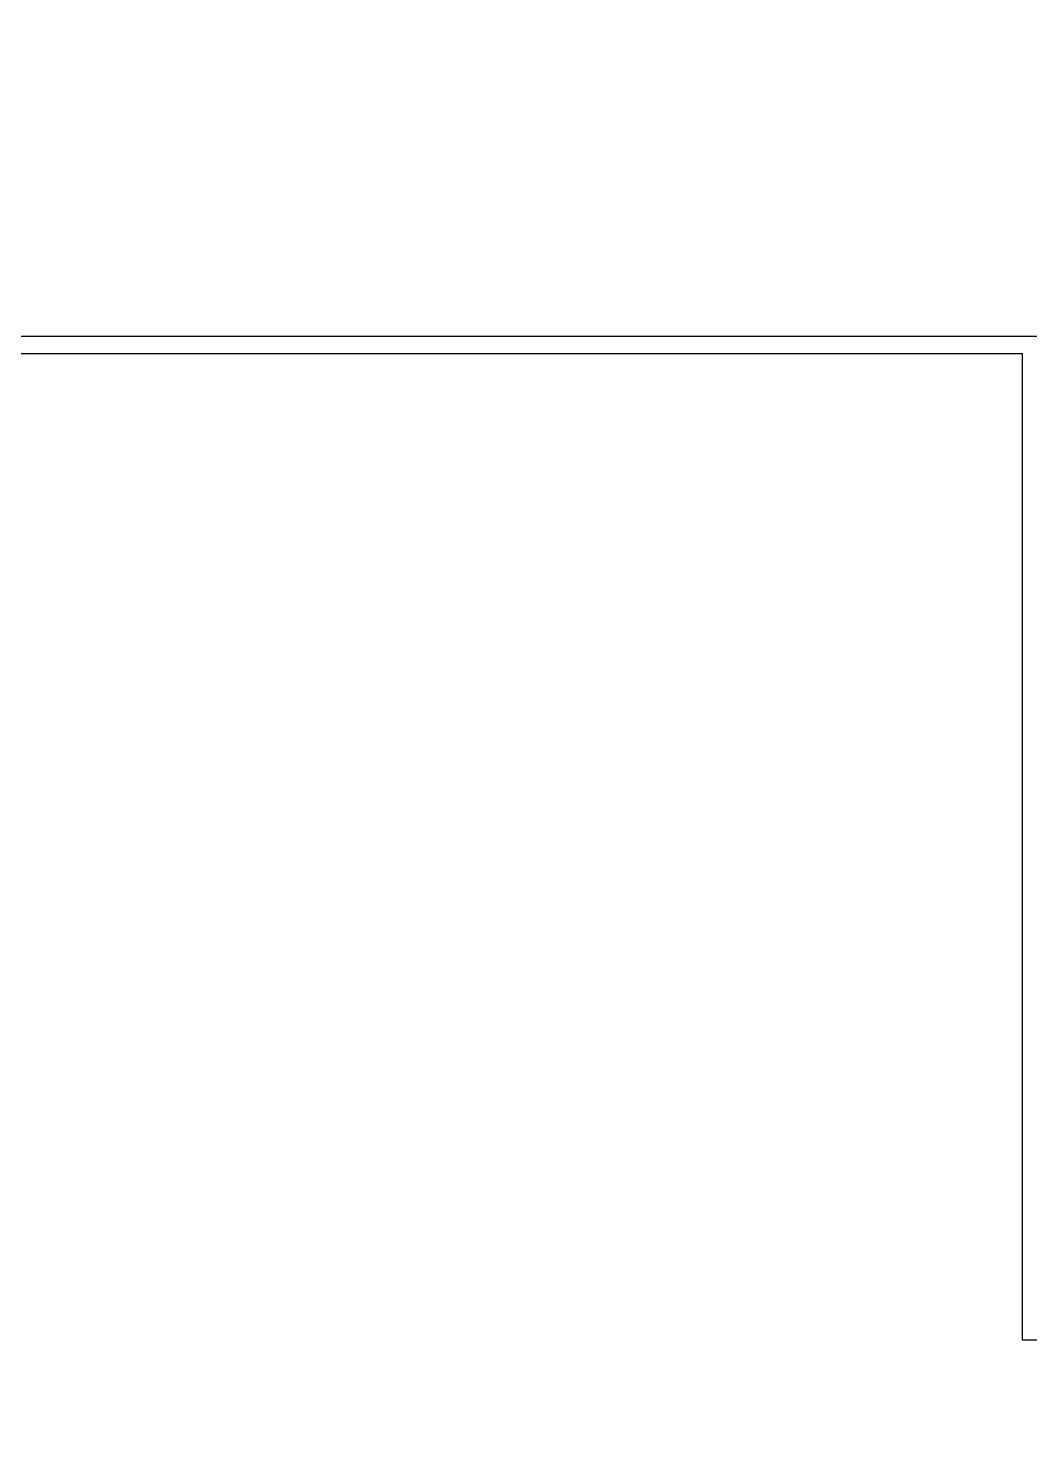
# Model space of a CAD drawing. Header units: millimetres. Extents: x 586 to 1010, y 369 to 668.
# Drawn here: x 692.66 to 705.92, y 443.1 to 461.74 of the extents above; entities that cross this region are included whole.
import ezdxf

# ---------------------------------------------------------------- set-up
doc = ezdxf.new("R2010")
doc.units = ezdxf.units.MM

msp = doc.modelspace()

# ---------------------------------------------------------------- linework, layer by layer
at = {"lineweight": 25}
for p, q in [((684.725, 457.653), (715.872, 457.652)), ((684.495, 457.423), (705.818, 457.423)), ((705.818, 444.356), (705.818, 457.423)), ((716.014, 444.356), (705.818, 444.356))]:
    msp.add_line(p, q, dxfattribs=at)
at = {"color": 254, "lineweight": 25}
for points in [[(654.944, 595.472), (670.267, 587.317), (714.302, 595.165), (787.089, 595.165), (819.394, 580.944), (821.03, 562.85), (813.491, 552.788), (808.734, 539.671), (796.407, 534.706), (791.022, 527.249), (791.022, 507.547), (797.301, 476.527), (814.975, 463.89), (836.148, 474.682), (874.022, 478.588), (885.729, 462.733), (863.004, 436.079), (845.789, 420.685), (845.104, 408.675)], [(639.207, 583.438), (644.727, 575.638), (657.796, 553.44), (668.404, 543.929), (682.518, 548.731), (692.984, 555.478), (711.934, 556.583), (734.346, 532.133), (750.593, 477.748), (754.137, 444.164), (776.466, 425.447), (782.617, 412.235)]]:
    msp.add_spline(points, degree=3, dxfattribs=at)

doc.saveas('drawing.dxf')
